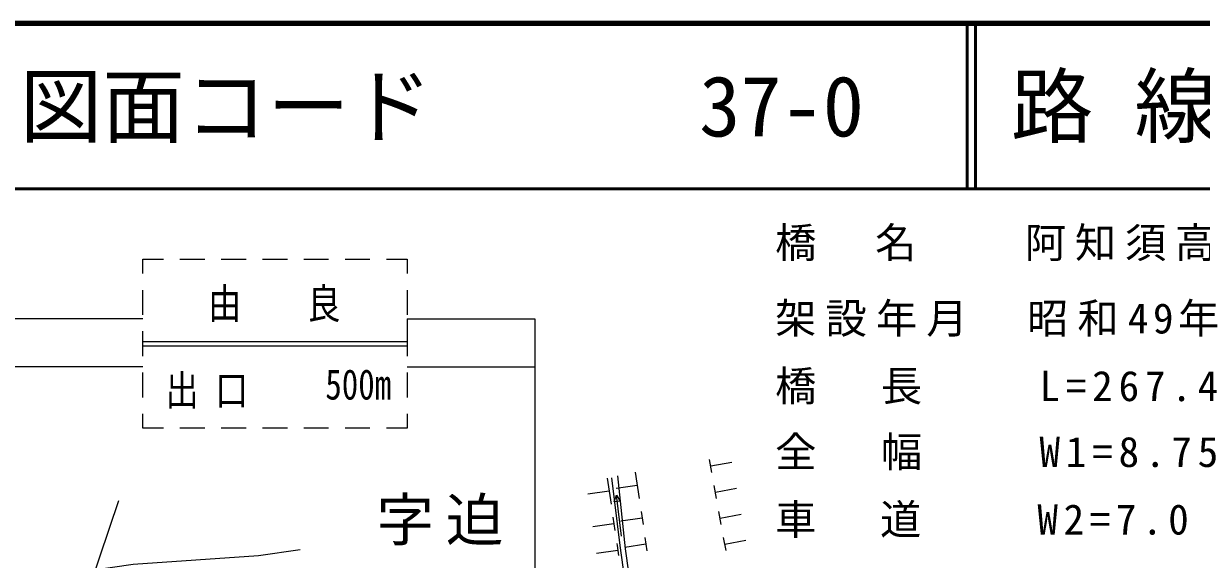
# Model space of a CAD drawing. Units: millimetres, scale not verified. Extents: x 40000 to 680000, y 20000 to 380000.
# Drawn here: x 120620 to 191926, y 347564 to 380000 of the extents above; entities that cross this region are included whole.
import ezdxf
from ezdxf.enums import TextEntityAlignment as Align

# ---------------------------------------------------------------- set-up
doc = ezdxf.new("R2010")
doc.units = ezdxf.units.MM
doc.header["$LTSCALE"] = 1000
for name, color, linetype, lineweight in [('M-BGD', 7, 'Continuous', 25), ('M-STR-HTXT', 7, 'Continuous', 13), ('M-STR-STRC', 7, 'Continuous', 25), ('M-TTL', 2, 'Continuous', 140), ('M-TTL-LINE', 7, 'Continuous', 50)]:
    doc.layers.add(name, color=color, linetype=linetype, lineweight=lineweight)
doc.layers.add('M-BMK-HTXT', color=7, linetype='Continuous')
doc.layers.add('M-TTL-TXT', color=7, linetype='Continuous')
doc.styles.add('ＭＳ ゴシック', font='')
doc.styles.get('ＭＳ ゴシック').set_extended_font_data('MS Gothic')

msp = doc.modelspace()

# ---------------------------------------------------------------- linework, layer by layer
at = {"layer": 'M-BGD'}
for p, q in [((127839, 364871), (127839, 365740)), ((127839, 365740), (129089, 365740)), ((130089, 365740), (131589, 365740)), ((132589, 365740), (134089, 365740)), ((135089, 365740), (136589, 365740)), ((137589, 365740), (139089, 365740)), ((140089, 365740), (141589, 365740)), ((142589, 365740), (143839, 365740)), ((143839, 365740), (143839, 364871)), ((127839, 362371), (127839, 363871)), ((143839, 363871), (143839, 362371)), ((127839, 359871), (127839, 361371)), ((143839, 361371), (143839, 359871)), ((127839, 357371), (127839, 358871)), ((143839, 358871), (143839, 357371)), ((127839, 355502), (127839, 356371)), ((143839, 356371), (143839, 355502)), ((129089, 355502), (127839, 355502)), ((131589, 355502), (130089, 355502)), ((134089, 355502), (132589, 355502)), ((136589, 355502), (135089, 355502)), ((139089, 355502), (137589, 355502)), ((141589, 355502), (140089, 355502)), ((143839, 355502), (142589, 355502)), ((162291, 352826), (162149, 353613)), ((162220, 353220), (163499, 353451)), ((155948, 352490), (156183, 350907)), ((157654, 352839), (157888, 351256)), ((156065, 351698), (154779, 351508)), ((157771, 352048), (156485, 351858)), ((162575, 351252), (162433, 352039)), ((162504, 351645), (163784, 351876)), ((156369, 351053), (156510, 351448)), ((156741, 351099), (156369, 351053)), ((156812, 348967), (156510, 351448)), ((156510, 351448), (156741, 351099)), ((156300, 350116), (156417, 349324)), ((158005, 350465), (158122, 349674)), ((162859, 349677), (162717, 350464)), ((162788, 350071), (164068, 350302)), ((156359, 349720), (155073, 349529)), ((158064, 350069), (156778, 349879)), ((158240, 348882), (158357, 348091)), ((163144, 348102), (163001, 348890)), ((163073, 348496), (164352, 348727)), ((156595, 348106), (155308, 347927)), ((156535, 348533), (156554, 348401)), ((156554, 348401), (156588, 348413)), ((156588, 348413), (156554, 348401)), ((156554, 348401), (156636, 347812)), ((158298, 348487), (157012, 348296))]:
    msp.add_line(p, q, dxfattribs=at)
for points in [[(156216, 352499), (156717, 348405), (157747, 340991), (159421, 333461), (160841, 326373), (162222, 319567), (163860, 312511), (164708, 307219)], [(156568, 352631), (157048, 348203), (158043, 341044), (159715, 333523), (161136, 326433), (162515, 319631), (164155, 312568), (165004, 307265)], [(137368, 348148), (134835, 347789), (127254, 347264), (118067, 345935), (109403, 344276), (99361, 342183), (95049, 341570), (90083, 340483), (84850, 339932), (83765, 339491), (82598, 338942)]]:
    msp.add_lwpolyline(points, dxfattribs=at)
at = {"layer": 'M-STR-STRC'}
for p, q in [((127839, 362123), (115293, 362123)), ((143839, 362123), (151566, 362123)), ((143839, 362123), (143839, 360740)), ((151566, 362123), (151566, 342304)), ((143839, 360740), (127839, 360740)), ((127839, 360502), (143839, 360502)), ((127839, 359218), (115293, 359218)), ((143839, 359218), (151566, 359218)), ((126368, 351119), (108924, 299654))]:
    msp.add_line(p, q, dxfattribs=at)
at = {"layer": 'M-TTL'}
msp.add_line((680000, 380000), (40000, 380000), dxfattribs=at)
at = {"layer": 'M-TTL-LINE'}
for p, q in [((177750, 380000), (177750, 370000)), ((178250, 380000), (178250, 370000)), ((40000, 370000), (680000, 370000))]:
    msp.add_line(p, q, dxfattribs=at)

# ---------------------------------------------------------------- texts
at = {"layer": 'M-BMK-HTXT', "insert": (146173, 348410), "char_height": 2566, "attachment_point": 8, "style": 'ＭＳ ゴシック'}
msp.add_mtext('\\T1.2;字迫', dxfattribs=at)
at = {"layer": 'M-STR-HTXT', "char_height": 1833, "attachment_point": 7, "style": 'ＭＳ ゴシック'}
for s, insert in [('\\T1.21;橋\u3000名\u3000\u3000阿知須高架橋(下り線)', (166118, 365333)), ('\\T1.22;架設年月\u3000昭和49年', (166118, 361038)), ('\\T1.28;橋\u3000長\u3000\u3000L=267.4', (166118, 356940)), ('\\T1.28;全\u3000幅\u3000\u3000W1=8.75', (166118, 352960)), ('\\T1.27;車\u3000道\u3000\u3000W2=7.0', (166118, 348862))]:
    msp.add_mtext(s, dxfattribs=dict(at, insert=insert))
at = {"layer": 'M-STR-STRC', "style": 'ＭＳ ゴシック', "width": 0.8}
msp.add_text('500m', height=1833, dxfattribs=at).set_placement((138887, 356691), align=Align.BOTTOM_LEFT)
at = {"layer": 'M-STR-STRC', "char_height": 1833, "attachment_point": 7, "style": 'ＭＳ ゴシック'}
for s, insert in [('\\T1.5;\\W0.8;由\u3000良', (131801, 361929)), ('\\T1.5;\\W0.8;出口', (129220, 356691))]:
    msp.add_mtext(s, dxfattribs=dict(at, insert=insert))
at = {"layer": 'M-TTL-TXT', "style": 'ＭＳ ゴシック'}
for s, p in [('路 線 名', (180380, 375000)), ('図面コード', (120380, 375000)), ('37-0', (161521, 375000))]:
    msp.add_text(s, height=3666, dxfattribs=at).set_placement(p, align=Align.MIDDLE_LEFT)

doc.saveas('drawing.dxf')
